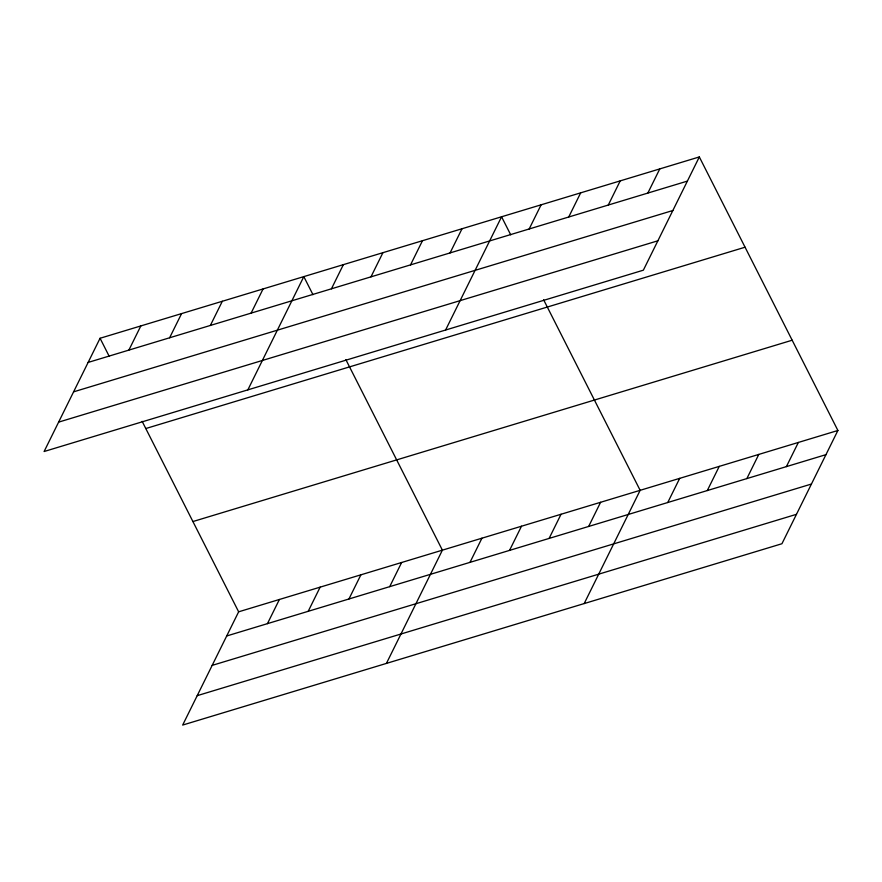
<?xml version="1.0" encoding="UTF-8"?>
<svg xmlns="http://www.w3.org/2000/svg" width="882" height="882" viewBox="0 0 882 882"><rect width="100%" height="100%" fill="white"/><g stroke="black" fill="none" stroke-linecap="round" stroke-linejoin="round"><path stroke-width="1.32" d="M699.327 156.941L100.063 338.269L44.1 451.518L643.353 270.19L699.327 156.941L837.9 430.482L781.937 543.731L182.673 725.059L238.647 611.81L837.9 430.482M128.871 350.11L140.822 325.943M169.62 337.784L181.571 313.617M210.368 325.447L222.319 301.28M251.116 313.121L263.068 288.954M247.853 389.866L303.816 276.617L312.967 294.676M331.423 288.822L343.363 264.655M370.969 276.849L382.92 252.682M410.527 264.887L422.467 240.72M450.074 252.914L462.025 228.747M267.444 623.651L279.396 599.484M445.597 330.022L501.571 216.785L510.722 234.833M308.193 611.325L320.144 587.147M529.178 228.978L541.118 204.811M348.941 598.988L360.892 574.821M568.725 217.016L580.676 192.849M389.701 586.662L401.641 562.495M608.282 205.043L620.222 180.876M386.426 663.407L442.389 550.159L345.887 359.669M647.829 193.081L659.78 168.914M469.996 562.363L481.936 538.196M509.542 550.39L521.494 526.223M549.1 538.428L561.04 514.261M588.647 526.455L600.598 502.288M584.182 603.564L640.145 490.326L543.643 299.825M667.751 502.52L679.691 478.353M707.298 490.557L719.249 466.391M746.856 478.584L758.796 454.417M786.402 466.622L798.353 442.455M88.123 362.436L687.387 181.108M73.592 391.84L672.856 210.511M58.631 422.125L657.884 240.797M145.795 428.542L745.058 247.214M192.915 521.549L792.168 340.22M226.696 635.977L825.96 454.649M212.165 665.381L811.429 484.042M197.204 695.666L796.457 514.327M100.063 338.269L109.214 356.328M142.134 421.32L238.647 611.81"/></g></svg>
